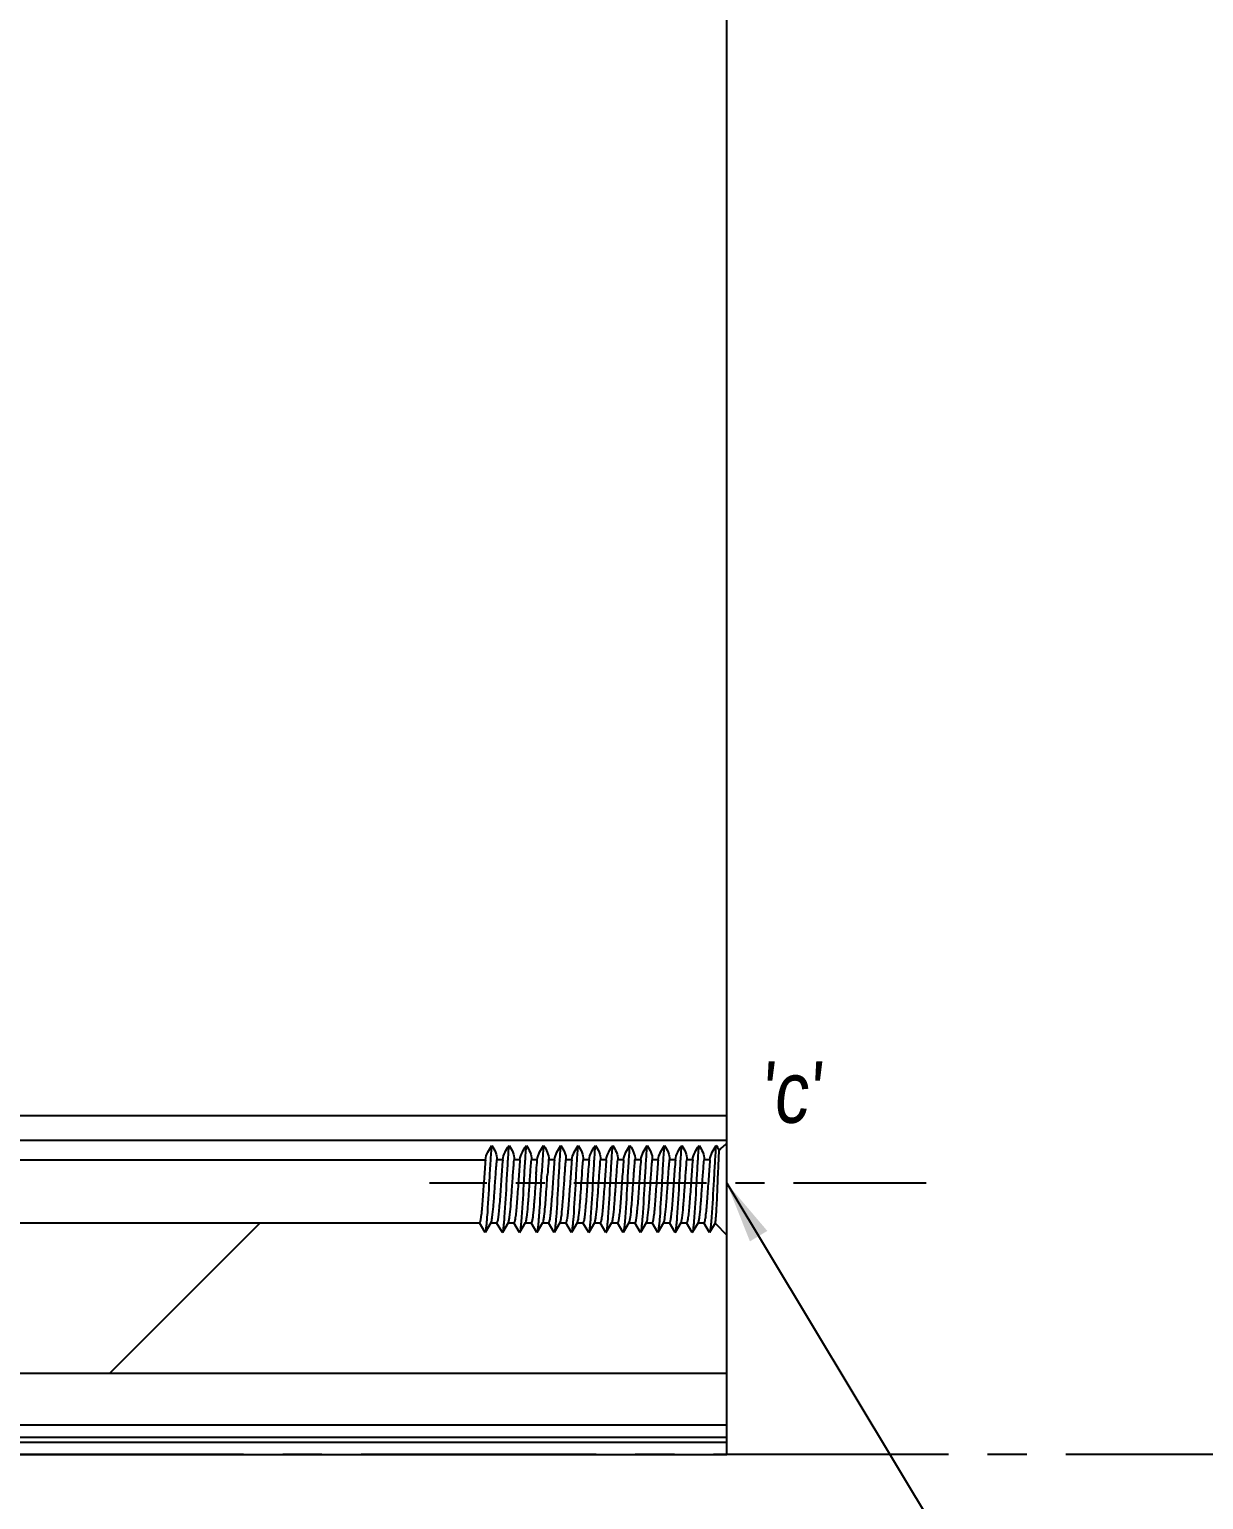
# Model space of a CAD drawing. Extents: x -425 to 6552, y -3049 to 3105.
# Drawn here: x 6.5 to 54.1, y -2967.3 to -2907.7 of the extents above; entities that cross this region are included whole.
import ezdxf
from ezdxf.enums import TextEntityAlignment as Align

# ---------------------------------------------------------------- set-up
doc = ezdxf.new("R2010")
doc.units = 0
doc.linetypes.add('CENTER', pattern=[17.8, 10.75, -2.35, 2.35, -2.35])
doc.linetypes.add('CENTER2', pattern=[28.575, 19.05, -3.175, 3.175, -3.175])
doc.layers.get('0').update_dxf_attribs({"linetype": 'CONTINUOUS'})
for name, color, linetype in [('3', 112, 'CENTER'), ('CV', 6, 'CONTINUOUS'), ('DIM', 1, 'CONTINUOUS')]:
    doc.layers.add(name, color=color, linetype=linetype)
doc.styles.add('OMI-1', font='arial.ttf', dxfattribs={"oblique": 1})
doc.dimstyles.new('1', dxfattribs={"dimtxt": 4, "dimasz": 2.5, "dimexe": 0.8, "dimexo": 0.3, "dimgap": 0.5, "dimtad": 1, "dimtoh": 1, "dimdec": 1, "dimzin": 0, "dimtxsty": 'OMI-1', "dimcen": 0, "dimclrd": 256, "dimclre": 256, "dimclrt": 256, "dimazin": 3, "dimtfac": 0.8, "dimtdec": 1, "dimtix": 1, "dimtmove": 0, "dimatfit": 3, "dimtolj": 1, "dimtzin": 0})

msp = doc.modelspace()

# ---------------------------------------------------------------- hatches: boundary and pattern name
at = {"linetype": 'CONTINUOUS'}
h = msp.add_hatch(dxfattribs=at)
h.set_pattern_fill('ANSI31', color=2, scale=0.4, style=0, pattern_type=2)
h.set_pattern_definition([(45, (-194.883, -2977.63), (-13.5115, 13.5115), [])])
edge = h.paths.add_edge_path()
edge.add_line((-185.238, -2960.372), (-185.238, -2957.056))
edge.add_line((-185.238, -2957.057), (-147.587, -2957.057))
edge.add_line((-147.587, -2957.056), (-147.587, -2956.598))
edge.add_line((-147.587, -2952.62), (-147.587, -2956.598))
edge.add_line((-147.587, -2952.62), (-147.587, -2952.162))
edge.add_line((-147.587, -2952.162), (-185.238, -2952.162))
edge.add_line((-185.238, -2952.162), (-185.238, -2948.756))
edge.add_line((-185.238, -2948.757), (-147.587, -2948.757))
edge.add_line((-147.587, -2948.756), (-147.587, -2948.298))
edge.add_line((-147.587, -2944.32), (-147.587, -2948.298))
edge.add_line((-147.587, -2944.32), (-147.587, -2943.862))
edge.add_line((-147.587, -2943.862), (-185.238, -2943.862))
edge.add_line((-185.238, -2943.862), (-185.238, -2940.456))
edge.add_line((-185.238, -2940.457), (-147.587, -2940.457))
edge.add_line((-147.587, -2940.456), (-147.587, -2939.998))
edge.add_line((-147.587, -2936.02), (-147.587, -2939.998))
edge.add_line((-147.587, -2936.02), (-147.587, -2935.562))
edge.add_line((-147.587, -2935.562), (-185.238, -2935.562))
edge.add_line((-185.238, -2935.562), (-185.238, -2932.156))
edge.add_line((-185.238, -2932.157), (-147.587, -2932.157))
edge.add_line((-147.587, -2932.156), (-147.587, -2931.698))
edge.add_line((-147.587, -2927.72), (-147.587, -2931.698))
edge.add_line((-147.587, -2927.72), (-147.587, -2927.262))
edge.add_line((-147.587, -2927.262), (-185.238, -2927.262))
edge.add_line((-185.238, -2927.262), (-185.238, -2923.856))
edge.add_line((-185.238, -2923.857), (-147.587, -2923.857))
edge.add_line((-147.587, -2923.856), (-147.587, -2923.398))
edge.add_line((-147.587, -2919.42), (-147.587, -2923.398))
edge.add_line((-147.587, -2919.42), (-147.587, -2918.962))
edge.add_line((-147.587, -2918.962), (-185.238, -2918.962))
edge.add_line((-185.238, -2918.962), (-185.238, -2915.556))
edge.add_line((-185.238, -2915.557), (-147.587, -2915.557))
edge.add_line((-147.587, -2915.556), (-147.587, -2915.098))
edge.add_line((-147.587, -2911.12), (-147.587, -2915.098))
edge.add_line((-147.587, -2911.12), (-147.587, -2910.662))
edge.add_line((-147.587, -2910.662), (-185.238, -2910.662))
edge.add_line((-185.238, -2910.662), (-185.238, -2907.256))
edge.add_line((-185.238, -2907.257), (-147.587, -2907.257))
edge.add_line((-147.587, -2907.256), (-147.587, -2906.798))
edge.add_line((-147.587, -2902.82), (-147.587, -2906.798))
edge.add_line((-147.587, -2902.82), (-147.587, -2902.362))
edge.add_line((-147.587, -2902.362), (-185.238, -2902.362))
edge.add_line((-185.238, -2902.362), (-185.238, -2898.956))
edge.add_line((-185.238, -2898.957), (-147.587, -2898.957))
edge.add_line((-147.587, -2898.956), (-147.587, -2898.498))
edge.add_line((-147.587, -2894.52), (-147.587, -2898.498))
edge.add_line((-147.587, -2894.52), (-147.587, -2894.062))
edge.add_line((-147.587, -2894.062), (-185.238, -2894.062))
edge.add_line((-185.238, -2894.062), (-185.238, -2890.656))
edge.add_line((-185.238, -2890.657), (-147.587, -2890.657))
edge.add_line((-147.587, -2890.656), (-147.587, -2890.198))
edge.add_line((-147.587, -2886.22), (-147.587, -2890.198))
edge.add_line((-147.587, -2886.22), (-147.587, -2885.762))
edge.add_line((-147.587, -2885.762), (-185.238, -2885.762))
edge.add_line((-185.238, -2885.762), (-185.238, -2882.356))
edge.add_line((-185.238, -2882.357), (-147.587, -2882.357))
edge.add_line((-147.587, -2882.356), (-147.587, -2881.898))
edge.add_line((-147.587, -2877.92), (-147.587, -2881.898))
edge.add_line((-147.587, -2877.92), (-147.587, -2877.462))
edge.add_line((-147.587, -2877.462), (-185.238, -2877.462))
edge.add_line((-185.238, -2877.462), (-185.238, -2874.056))
edge.add_line((-185.238, -2874.057), (-147.587, -2874.057))
edge.add_line((-147.587, -2874.056), (-147.587, -2873.598))
edge.add_line((-147.587, -2869.62), (-147.587, -2873.598))
edge.add_line((-147.587, -2869.62), (-147.587, -2869.162))
edge.add_line((-147.587, -2869.162), (-185.238, -2869.162))
edge.add_line((-185.238, -2869.162), (-185.238, -2865.756))
edge.add_line((-185.238, -2865.757), (-172.378, -2865.757))
edge.add_spline(control_points=[(-171.888, -2866.292), (-171.94, -2866.235), (-172.046, -2866.118), (-172.21, -2865.94), (-172.322, -2865.819), (-172.38, -2865.758)], knot_values=[0, 0, 0, 0, 0.333333, 0.666667, 1, 1, 1, 1], degree=3, periodic=0)
edge.add_line((-171.888, -2866.959), (-171.888, -2866.292))
edge.add_line((-171.888, -2866.959), (-168.588, -2866.959))
edge.add_line((-168.588, -2866.959), (-168.588, -2866.293))
edge.add_spline(control_points=[(-168.096, -2865.758), (-168.153, -2865.819), (-168.266, -2865.94), (-168.43, -2866.118), (-168.536, -2866.235), (-168.588, -2866.293)], knot_values=[0, 0, 0, 0, 0.333333, 0.666667, 1, 1, 1, 1], degree=3, periodic=0)
edge.add_line((-168.097, -2865.757), (-147.587, -2865.757))
edge.add_line((-147.587, -2865.756), (-147.587, -2865.298))
edge.add_line((-147.587, -2861.959), (-147.587, -2865.298))
edge.add_line((-147.587, -2861.959), (-147.587, -2861.501))
edge.add_line((-147.587, -2861.501), (-168.097, -2861.501))
edge.add_spline(control_points=[(-168.506, -2861.064), (-168.46, -2861.111), (-168.369, -2861.207), (-168.232, -2861.352), (-168.142, -2861.451), (-168.097, -2861.501)], knot_values=[0, 0, 0, 0, 0.333333, 0.666667, 1, 1, 1, 1], degree=3, periodic=0)
edge.add_line((-168.238, -2860.909), (-168.506, -2861.064))
edge.add_line((-168.588, -2860.707), (-168.238, -2860.909))
edge.add_line((-168.588, -2860.707), (-168.588, -2860.411))
edge.add_line((-168.238, -2860.209), (-168.588, -2860.411))
edge.add_line((-168.588, -2860.007), (-168.238, -2860.209))
edge.add_line((-168.588, -2860.007), (-168.588, -2859.711))
edge.add_line((-168.238, -2859.509), (-168.588, -2859.711))
edge.add_line((-168.588, -2859.307), (-168.238, -2859.509))
edge.add_line((-168.588, -2859.307), (-168.588, -2859.011))
edge.add_line((-168.238, -2858.809), (-168.588, -2859.011))
edge.add_line((-168.588, -2858.607), (-168.238, -2858.809))
edge.add_line((-168.588, -2858.607), (-168.588, -2858.311))
edge.add_line((-168.238, -2858.109), (-168.588, -2858.311))
edge.add_line((-168.588, -2857.907), (-168.238, -2858.109))
edge.add_line((-168.588, -2857.907), (-168.588, -2857.611))
edge.add_line((-168.238, -2857.409), (-168.588, -2857.611))
edge.add_line((-168.588, -2857.207), (-168.238, -2857.409))
edge.add_line((-168.588, -2857.207), (-168.588, -2856.911))
edge.add_line((-168.238, -2856.709), (-168.588, -2856.911))
edge.add_line((-168.588, -2856.507), (-168.238, -2856.709))
edge.add_line((-168.588, -2856.507), (-168.588, -2856.211))
edge.add_line((-168.238, -2856.009), (-168.588, -2856.211))
edge.add_line((-168.588, -2855.807), (-168.238, -2856.009))
edge.add_line((-168.588, -2855.807), (-168.588, -2855.511))
edge.add_line((-168.238, -2855.309), (-168.588, -2855.511))
edge.add_line((-168.364, -2855.236), (-168.238, -2855.309))
edge.add_line((-168.364, -2855.236), (-168.088, -2854.959))
edge.add_line((-168.088, -2854.959), (-147.587, -2854.959))
edge.add_line((-147.587, -2854.959), (-128.838, -2854.959))
edge.add_line((-128.338, -2855.459), (-128.838, -2854.959))
edge.add_line((-128.338, -2855.528), (-128.338, -2855.459))
edge.add_line((-128.738, -2855.759), (-128.338, -2855.528))
edge.add_line((-128.338, -2855.99), (-128.738, -2855.759))
edge.add_line((-128.338, -2856.328), (-128.338, -2855.99))
edge.add_line((-128.738, -2856.559), (-128.338, -2856.328))
edge.add_line((-128.338, -2856.79), (-128.738, -2856.559))
edge.add_line((-128.338, -2857.128), (-128.338, -2856.79))
edge.add_line((-128.738, -2857.359), (-128.338, -2857.128))
edge.add_line((-128.338, -2857.59), (-128.738, -2857.359))
edge.add_line((-128.338, -2857.928), (-128.338, -2857.59))
edge.add_line((-128.738, -2858.159), (-128.338, -2857.928))
edge.add_line((-128.338, -2858.39), (-128.738, -2858.159))
edge.add_line((-128.338, -2858.728), (-128.338, -2858.39))
edge.add_line((-128.738, -2858.959), (-128.338, -2858.728))
edge.add_line((-128.338, -2859.19), (-128.738, -2858.959))
edge.add_line((-128.338, -2859.528), (-128.338, -2859.19))
edge.add_line((-128.738, -2859.759), (-128.338, -2859.528))
edge.add_line((-128.338, -2859.99), (-128.738, -2859.759))
edge.add_line((-128.338, -2860.328), (-128.338, -2859.99))
edge.add_line((-128.738, -2860.559), (-128.338, -2860.328))
edge.add_line((-128.338, -2860.79), (-128.738, -2860.559))
edge.add_line((-128.338, -2861.128), (-128.338, -2860.79))
edge.add_line((-128.738, -2861.359), (-128.338, -2861.128))
edge.add_line((-128.338, -2861.59), (-128.738, -2861.359))
edge.add_line((-128.338, -2861.928), (-128.338, -2861.59))
edge.add_line((-128.738, -2862.159), (-128.338, -2861.928))
edge.add_line((-128.511, -2862.289), (-128.738, -2862.159))
edge.add_line((-128.832, -2862.63), (-128.511, -2862.289))
edge.add_line((-128.832, -2862.63), (-147.587, -2862.63))
edge.add_line((-147.587, -2862.63), (-147.587, -2865.459))
edge.add_line((-147.587, -2952.959), (-147.587, -2865.459))
edge.add_line((-147.587, -2952.959), (-147.587, -2955.787))
edge.add_line((-105.746, -2955.787), (-147.587, -2955.787))
edge.add_line((-105.746, -2955.787), (-105.746, -2955.959))
edge.add_line((-105.746, -2955.959), (-105.746, -2952.959))
edge.add_line((-105.746, -2865.459), (-105.746, -2952.959))
edge.add_line((-105.746, -2865.459), (-105.746, -2862.459))
edge.add_line((-105.746, -2862.459), (-105.746, -2862.63))
edge.add_line((-105.746, -2862.63), (-123.642, -2862.63))
edge.add_spline(control_points=[(-124.138, -2862.104), (-124.056, -2862.191), (-123.892, -2862.365), (-123.726, -2862.542), (-123.642, -2862.63)], knot_values=[0, 0, 0, 0, 0.5, 1, 1, 1, 1], degree=3, periodic=0)
edge.add_line((-124.138, -2862.104), (-124.138, -2861.99))
edge.add_line((-123.738, -2861.759), (-124.138, -2861.99))
edge.add_line((-124.138, -2861.528), (-123.738, -2861.759))
edge.add_line((-124.138, -2861.528), (-124.138, -2861.19))
edge.add_line((-123.738, -2860.959), (-124.138, -2861.19))
edge.add_line((-124.138, -2860.728), (-123.738, -2860.959))
edge.add_line((-124.138, -2860.728), (-124.138, -2860.39))
edge.add_line((-123.738, -2860.159), (-124.138, -2860.39))
edge.add_line((-124.138, -2859.928), (-123.738, -2860.159))
edge.add_line((-124.138, -2859.928), (-124.138, -2859.59))
edge.add_line((-123.738, -2859.359), (-124.138, -2859.59))
edge.add_line((-124.138, -2859.128), (-123.738, -2859.359))
edge.add_line((-124.138, -2859.128), (-124.138, -2858.79))
edge.add_line((-123.738, -2858.559), (-124.138, -2858.79))
edge.add_line((-124.138, -2858.328), (-123.738, -2858.559))
edge.add_line((-124.138, -2858.328), (-124.138, -2857.99))
edge.add_line((-123.738, -2857.759), (-124.138, -2857.99))
edge.add_line((-124.138, -2857.528), (-123.738, -2857.759))
edge.add_line((-124.138, -2857.528), (-124.138, -2857.19))
edge.add_line((-123.738, -2856.959), (-124.138, -2857.19))
edge.add_line((-124.138, -2856.728), (-123.738, -2856.959))
edge.add_line((-124.138, -2856.728), (-124.138, -2856.39))
edge.add_line((-123.738, -2856.159), (-124.138, -2856.39))
edge.add_line((-124.138, -2855.928), (-123.738, -2856.159))
edge.add_line((-124.138, -2855.928), (-124.138, -2855.59))
edge.add_line((-123.738, -2855.359), (-124.138, -2855.59))
edge.add_line((-123.928, -2855.249), (-123.738, -2855.359))
edge.add_line((-123.928, -2855.249), (-123.638, -2854.959))
edge.add_line((-123.638, -2854.959), (-105.746, -2854.959))
edge.add_line((-105.746, -2854.959), (-65.838, -2854.959))
edge.add_line((-65.338, -2855.459), (-65.838, -2854.959))
edge.add_line((-65.338, -2855.528), (-65.338, -2855.459))
edge.add_line((-65.738, -2855.759), (-65.338, -2855.528))
edge.add_line((-65.338, -2855.99), (-65.738, -2855.759))
edge.add_line((-65.338, -2856.328), (-65.338, -2855.99))
edge.add_line((-65.738, -2856.559), (-65.338, -2856.328))
edge.add_line((-65.338, -2856.79), (-65.738, -2856.559))
edge.add_line((-65.338, -2857.128), (-65.338, -2856.79))
edge.add_line((-65.738, -2857.359), (-65.338, -2857.128))
edge.add_line((-65.338, -2857.59), (-65.738, -2857.359))
edge.add_line((-65.338, -2857.928), (-65.338, -2857.59))
edge.add_line((-65.738, -2858.159), (-65.338, -2857.928))
edge.add_line((-65.338, -2858.39), (-65.738, -2858.159))
edge.add_line((-65.338, -2858.728), (-65.338, -2858.39))
edge.add_line((-65.738, -2858.959), (-65.338, -2858.728))
edge.add_line((-65.338, -2859.19), (-65.738, -2858.959))
edge.add_line((-65.338, -2859.528), (-65.338, -2859.19))
edge.add_line((-65.738, -2859.759), (-65.338, -2859.528))
edge.add_line((-65.338, -2859.99), (-65.738, -2859.759))
edge.add_line((-65.338, -2860.328), (-65.338, -2859.99))
edge.add_line((-65.738, -2860.559), (-65.338, -2860.328))
edge.add_line((-65.338, -2860.79), (-65.738, -2860.559))
edge.add_line((-65.338, -2861.128), (-65.338, -2860.79))
edge.add_line((-65.738, -2861.359), (-65.338, -2861.128))
edge.add_line((-65.338, -2861.59), (-65.738, -2861.359))
edge.add_line((-65.338, -2861.928), (-65.338, -2861.59))
edge.add_line((-65.738, -2862.159), (-65.338, -2861.928))
edge.add_line((-65.338, -2862.39), (-65.738, -2862.159))
edge.add_line((-65.338, -2862.459), (-65.338, -2862.39))
edge.add_line((-105.746, -2862.459), (-65.338, -2862.459))
edge.add_line((-105.746, -2865.459), (-105.746, -2862.459))
edge.add_line((-105.746, -2865.459), (-105.746, -2952.959))
edge.add_line((-105.746, -2955.959), (-105.746, -2952.959))
edge.add_line((-105.746, -2955.959), (-21.325, -2955.959))
edge.add_line((-21.325, -2952.959), (-21.325, -2955.959))
edge.add_line((-21.325, -2952.959), (-21.325, -2865.459))
edge.add_line((-21.325, -2862.459), (-21.325, -2865.459))
edge.add_line((-60.911, -2862.459), (-21.325, -2862.459))
edge.add_line((-61.138, -2862.328), (-60.911, -2862.459))
edge.add_line((-61.138, -2862.328), (-61.138, -2861.99))
edge.add_line((-60.738, -2861.759), (-61.138, -2861.99))
edge.add_line((-61.138, -2861.528), (-60.738, -2861.759))
edge.add_line((-61.138, -2861.528), (-61.138, -2861.19))
edge.add_line((-60.738, -2860.959), (-61.138, -2861.19))
edge.add_line((-61.138, -2860.728), (-60.738, -2860.959))
edge.add_line((-61.138, -2860.728), (-61.138, -2860.39))
edge.add_line((-60.738, -2860.159), (-61.138, -2860.39))
edge.add_line((-61.138, -2859.928), (-60.738, -2860.159))
edge.add_line((-61.138, -2859.928), (-61.138, -2859.59))
edge.add_line((-60.738, -2859.359), (-61.138, -2859.59))
edge.add_line((-61.138, -2859.128), (-60.738, -2859.359))
edge.add_line((-61.138, -2859.128), (-61.138, -2858.79))
edge.add_line((-60.738, -2858.559), (-61.138, -2858.79))
edge.add_line((-61.138, -2858.328), (-60.738, -2858.559))
edge.add_line((-61.138, -2858.328), (-61.138, -2857.99))
edge.add_line((-60.738, -2857.759), (-61.138, -2857.99))
edge.add_line((-61.138, -2857.528), (-60.738, -2857.759))
edge.add_line((-61.138, -2857.528), (-61.138, -2857.19))
edge.add_line((-60.738, -2856.959), (-61.138, -2857.19))
edge.add_line((-61.138, -2856.728), (-60.738, -2856.959))
edge.add_line((-61.138, -2856.728), (-61.138, -2856.39))
edge.add_line((-60.738, -2856.159), (-61.138, -2856.39))
edge.add_line((-61.138, -2855.928), (-60.738, -2856.159))
edge.add_line((-61.138, -2855.928), (-61.138, -2855.59))
edge.add_line((-60.738, -2855.359), (-61.138, -2855.59))
edge.add_line((-60.928, -2855.249), (-60.738, -2855.359))
edge.add_line((-60.928, -2855.249), (-60.638, -2854.959))
edge.add_line((-60.638, -2854.959), (-21.325, -2854.959))
edge.add_line((34.762, -2854.959), (-21.325, -2854.959))
edge.add_line((34.762, -2862.859), (34.762, -2854.959))
edge.add_line((-21.325, -2862.859), (34.762, -2862.859))
edge.add_line((-21.325, -2865.411), (-21.325, -2862.859))
edge.add_line((-21.325, -2865.411), (-21.325, -2866.209))
edge.add_line((-21.325, -2867.209), (-21.325, -2866.209))
edge.add_line((-21.325, -2867.209), (-21.325, -2951.709))
edge.add_line((-21.325, -2952.709), (-21.325, -2951.709))
edge.add_line((-21.325, -2952.709), (-21.325, -2953.507))
edge.add_line((-21.325, -2956.059), (-21.325, -2953.507))
edge.add_line((-21.325, -2956.059), (24.731, -2956.059))
edge.add_line((24.962, -2956.459), (24.731, -2956.059))
edge.add_line((25.193, -2956.059), (24.962, -2956.459))
edge.add_line((25.193, -2956.059), (25.431, -2956.059))
edge.add_line((25.662, -2956.459), (25.431, -2956.059))
edge.add_line((25.893, -2956.059), (25.662, -2956.459))
edge.add_line((25.893, -2956.059), (26.131, -2956.059))
edge.add_line((26.362, -2956.459), (26.131, -2956.059))
edge.add_line((26.593, -2956.059), (26.362, -2956.459))
edge.add_line((26.593, -2956.059), (26.831, -2956.059))
edge.add_line((27.062, -2956.459), (26.831, -2956.059))
edge.add_line((27.293, -2956.059), (27.062, -2956.459))
edge.add_line((27.293, -2956.059), (27.531, -2956.059))
edge.add_line((27.762, -2956.459), (27.531, -2956.059))
edge.add_line((27.993, -2956.059), (27.762, -2956.459))
edge.add_line((27.993, -2956.059), (28.231, -2956.059))
edge.add_line((28.462, -2956.459), (28.231, -2956.059))
edge.add_line((28.693, -2956.059), (28.462, -2956.459))
edge.add_line((28.693, -2956.059), (28.931, -2956.059))
edge.add_line((29.162, -2956.459), (28.931, -2956.059))
edge.add_line((29.393, -2956.059), (29.162, -2956.459))
edge.add_line((29.393, -2956.059), (29.631, -2956.059))
edge.add_line((29.862, -2956.459), (29.631, -2956.059))
edge.add_line((30.093, -2956.059), (29.862, -2956.459))
edge.add_line((30.093, -2956.059), (30.331, -2956.059))
edge.add_line((30.562, -2956.459), (30.331, -2956.059))
edge.add_line((30.793, -2956.059), (30.562, -2956.459))
edge.add_line((30.793, -2956.059), (31.031, -2956.059))
edge.add_line((31.262, -2956.459), (31.031, -2956.059))
edge.add_line((31.493, -2956.059), (31.262, -2956.459))
edge.add_line((31.493, -2956.059), (31.731, -2956.059))
edge.add_line((31.962, -2956.459), (31.731, -2956.059))
edge.add_line((32.193, -2956.059), (31.962, -2956.459))
edge.add_line((32.193, -2956.059), (32.431, -2956.059))
edge.add_line((32.662, -2956.459), (32.431, -2956.059))
edge.add_line((32.893, -2956.059), (32.662, -2956.459))
edge.add_line((32.893, -2956.059), (33.131, -2956.059))
edge.add_line((33.362, -2956.459), (33.131, -2956.059))
edge.add_line((33.593, -2956.059), (33.362, -2956.459))
edge.add_line((33.593, -2956.059), (33.831, -2956.059))
edge.add_line((34.062, -2956.459), (33.831, -2956.059))
edge.add_line((34.282, -2956.079), (34.062, -2956.459))
edge.add_line((34.282, -2956.079), (34.762, -2956.559))
edge.add_line((34.762, -2962.159), (34.762, -2956.559))
edge.add_line((34.762, -2962.159), (-21.325, -2962.159))
edge.add_line((-21.325, -2962.159), (-21.325, -2961.659))
edge.add_line((-21.325, -2961.659), (-21.325, -2959.959))
edge.add_line((-21.325, -2959.459), (-21.325, -2959.959))
edge.add_line((-105.746, -2959.459), (-21.325, -2959.459))
edge.add_line((-147.587, -2959.459), (-105.746, -2959.459))
edge.add_line((-147.587, -2959.459), (-147.587, -2959.959))
edge.add_line((-147.587, -2961.659), (-147.587, -2959.959))
edge.add_line((-147.587, -2962.159), (-147.587, -2961.659))
edge.add_line((-147.587, -2964.259), (-147.587, -2962.159))
edge.add_line((-147.587, -2964.759), (-147.587, -2964.259))
edge.add_line((-147.587, -2964.959), (-147.587, -2964.759))
edge.add_line((-147.587, -2965.459), (-147.587, -2964.959))
edge.add_line((-147.587, -2964.959), (-147.587, -2965.459))
edge.add_line((-147.587, -2960.532), (-147.587, -2964.959))
edge.add_line((-147.587, -2960.532), (-147.587, -2960.032))
edge.add_line((-147.587, -2960.041), (-147.587, -2960.372))
edge.add_line((-185.238, -2960.372), (-147.587, -2960.372))

# ---------------------------------------------------------------- linework, layer by layer
at = {"color": 7, "linetype": 'CONTINUOUS'}
for p, q in [((34.762, -2965.459), (34.762, -2854.959)), ((-21.325, -2951.709), (34.762, -2951.709)), ((-21.325, -2952.709), (34.762, -2952.709)), ((-21.325, -2953.507), (24.977, -2953.507)), ((25.677, -2953.507), (25.439, -2953.507)), ((26.377, -2953.507), (26.139, -2953.507)), ((27.077, -2953.507), (26.839, -2953.507)), ((27.777, -2953.507), (27.539, -2953.507)), ((28.477, -2953.507), (28.239, -2953.507)), ((29.177, -2953.507), (28.939, -2953.507)), ((29.877, -2953.507), (29.639, -2953.507)), ((30.577, -2953.507), (30.339, -2953.507)), ((31.277, -2953.507), (31.039, -2953.507)), ((31.977, -2953.507), (31.739, -2953.507)), ((32.677, -2953.507), (32.439, -2953.507)), ((33.377, -2953.507), (33.139, -2953.507)), ((34.077, -2953.507), (33.839, -2953.507)), ((-21.325, -2956.059), (24.731, -2956.059)), ((24.962, -2956.459), (24.731, -2956.059)), ((25.193, -2956.059), (24.962, -2956.459)), ((25.193, -2956.059), (25.431, -2956.059)), ((25.662, -2956.459), (25.431, -2956.059)), ((25.893, -2956.059), (25.662, -2956.459)), ((25.893, -2956.059), (26.131, -2956.059)), ((26.362, -2956.459), (26.131, -2956.059)), ((26.593, -2956.059), (26.362, -2956.459)), ((26.593, -2956.059), (26.831, -2956.059)), ((27.062, -2956.459), (26.831, -2956.059)), ((27.293, -2956.059), (27.062, -2956.459)), ((27.293, -2956.059), (27.307, -2956.047)), ((27.293, -2956.059), (27.531, -2956.059)), ((27.762, -2956.459), (27.531, -2956.059)), ((27.993, -2956.059), (27.762, -2956.459)), ((27.993, -2956.059), (28.231, -2956.059)), ((28.462, -2956.459), (28.231, -2956.059)), ((28.693, -2956.059), (28.462, -2956.459)), ((28.693, -2956.059), (28.707, -2956.047)), ((28.693, -2956.059), (28.931, -2956.059)), ((29.162, -2956.459), (28.931, -2956.059)), ((29.393, -2956.059), (29.162, -2956.459)), ((29.393, -2956.059), (29.631, -2956.059)), ((29.862, -2956.459), (29.631, -2956.059)), ((30.093, -2956.059), (29.862, -2956.459)), ((30.093, -2956.059), (30.331, -2956.059)), ((30.562, -2956.459), (30.331, -2956.059)), ((30.793, -2956.059), (30.562, -2956.459)), ((30.793, -2956.059), (31.031, -2956.059)), ((31.262, -2956.459), (31.031, -2956.059)), ((31.493, -2956.059), (31.262, -2956.459)), ((31.493, -2956.059), (31.507, -2956.047)), ((31.493, -2956.059), (31.731, -2956.059)), ((31.962, -2956.459), (31.731, -2956.059)), ((32.193, -2956.059), (31.962, -2956.459)), ((32.193, -2956.059), (32.431, -2956.059)), ((32.662, -2956.459), (32.431, -2956.059)), ((32.893, -2956.059), (32.662, -2956.459)), ((32.893, -2956.059), (32.907, -2956.047)), ((32.893, -2956.059), (33.131, -2956.059)), ((33.362, -2956.459), (33.131, -2956.059)), ((33.593, -2956.059), (33.362, -2956.459)), ((33.593, -2956.059), (33.831, -2956.059)), ((34.062, -2956.459), (33.831, -2956.059)), ((34.282, -2956.079), (34.062, -2956.459)), ((34.282, -2956.079), (34.762, -2956.559)), ((-167.328, -2962.159), (34.762, -2962.159)), ((-167.328, -2964.259), (34.762, -2964.259)), ((-167.328, -2964.759), (34.762, -2964.759)), ((-147.587, -2964.959), (34.762, -2964.959)), ((-147.587, -2965.459), (34.762, -2965.459))]:
    msp.add_line(p, q, dxfattribs=at)
for points, knots in [([(24.977, -2953.507), (24.987, -2953.4), (25.066, -2953.195), (25.173, -2953.009), (25.235, -2952.921)], [0, 0, 0, 0, 0.495909, 1, 1, 1, 1]), ([(25.053, -2955.829), (25.091, -2955.332), (25.13, -2954.573), (25.186, -2953.604), (25.217, -2953.132), (25.235, -2952.921)], [0, 0, 0, 0, 0.513189, 0.781984, 1, 1, 1, 1]), ([(25.235, -2952.921), (25.296, -2953.008), (25.395, -2953.192), (25.448, -2953.403), (25.439, -2953.507)], [0, 0, 0, 0, 0.504799, 1, 1, 1, 1]), ([(25.677, -2953.507), (25.687, -2953.4), (25.766, -2953.195), (25.873, -2953.009), (25.935, -2952.921)], [0, 0, 0, 0, 0.495909, 1, 1, 1, 1]), ([(25.753, -2955.829), (25.791, -2955.332), (25.83, -2954.573), (25.886, -2953.604), (25.917, -2953.132), (25.935, -2952.921)], [0, 0, 0, 0, 0.513189, 0.781984, 1, 1, 1, 1]), ([(25.935, -2952.921), (25.996, -2953.008), (26.095, -2953.192), (26.148, -2953.403), (26.139, -2953.507)], [0, 0, 0, 0, 0.504799, 1, 1, 1, 1]), ([(26.377, -2953.507), (26.387, -2953.4), (26.466, -2953.195), (26.573, -2953.009), (26.635, -2952.921)], [0, 0, 0, 0, 0.495909, 1, 1, 1, 1]), ([(26.453, -2955.829), (26.491, -2955.332), (26.53, -2954.573), (26.586, -2953.604), (26.617, -2953.132), (26.635, -2952.921)], [0, 0, 0, 0, 0.513189, 0.781984, 1, 1, 1, 1]), ([(26.635, -2952.921), (26.696, -2953.008), (26.795, -2953.192), (26.848, -2953.403), (26.839, -2953.507)], [0, 0, 0, 0, 0.504799, 1, 1, 1, 1]), ([(27.077, -2953.507), (27.087, -2953.4), (27.166, -2953.195), (27.273, -2953.009), (27.335, -2952.921)], [0, 0, 0, 0, 0.495909, 1, 1, 1, 1]), ([(27.335, -2952.921), (27.329, -2952.997), (27.3, -2953.361), (27.279, -2953.725), (27.262, -2954.014)], [0, 0, 0, 0, 0.208685, 1, 1, 1, 1]), ([(27.335, -2952.921), (27.396, -2953.008), (27.495, -2953.192), (27.548, -2953.403), (27.539, -2953.507)], [0, 0, 0, 0, 0.504799, 1, 1, 1, 1]), ([(27.777, -2953.507), (27.787, -2953.4), (27.866, -2953.195), (27.973, -2953.009), (28.035, -2952.921)], [0, 0, 0, 0, 0.495909, 1, 1, 1, 1]), ([(27.853, -2955.829), (27.891, -2955.332), (27.93, -2954.573), (27.986, -2953.604), (28.017, -2953.132), (28.035, -2952.921)], [0, 0, 0, 0, 0.513189, 0.781984, 1, 1, 1, 1]), ([(28.035, -2952.921), (28.096, -2953.008), (28.195, -2953.192), (28.248, -2953.403), (28.239, -2953.507)], [0, 0, 0, 0, 0.504799, 1, 1, 1, 1]), ([(28.477, -2953.507), (28.487, -2953.4), (28.566, -2953.195), (28.673, -2953.009), (28.735, -2952.921)], [0, 0, 0, 0, 0.495909, 1, 1, 1, 1]), ([(28.553, -2955.829), (28.591, -2955.332), (28.63, -2954.573), (28.686, -2953.604), (28.717, -2953.132), (28.735, -2952.921)], [0, 0, 0, 0, 0.513189, 0.781984, 1, 1, 1, 1]), ([(28.735, -2952.921), (28.796, -2953.008), (28.895, -2953.192), (28.948, -2953.403), (28.939, -2953.507)], [0, 0, 0, 0, 0.504799, 1, 1, 1, 1]), ([(29.177, -2953.507), (29.187, -2953.401), (29.266, -2953.195), (29.373, -2953.009), (29.435, -2952.921)], [0, 0, 0, 0, 0.495811, 1, 1, 1, 1]), ([(29.253, -2955.829), (29.291, -2955.332), (29.33, -2954.573), (29.386, -2953.604), (29.417, -2953.132), (29.435, -2952.921)], [0, 0, 0, 0, 0.513189, 0.781984, 1, 1, 1, 1]), ([(29.435, -2952.921), (29.496, -2953.008), (29.594, -2953.192), (29.648, -2953.403), (29.639, -2953.507)], [0, 0, 0, 0, 0.504802, 1, 1, 1, 1]), ([(29.877, -2953.507), (29.887, -2953.4), (29.966, -2953.195), (30.073, -2953.009), (30.135, -2952.921)], [0, 0, 0, 0, 0.495909, 1, 1, 1, 1]), ([(29.953, -2955.829), (29.991, -2955.332), (30.03, -2954.573), (30.086, -2953.604), (30.117, -2953.132), (30.135, -2952.921)], [0, 0, 0, 0, 0.513182, 0.781983, 1, 1, 1, 1]), ([(30.135, -2952.921), (30.196, -2953.008), (30.295, -2953.192), (30.348, -2953.403), (30.339, -2953.507)], [0, 0, 0, 0, 0.504799, 1, 1, 1, 1]), ([(30.577, -2953.507), (30.587, -2953.401), (30.666, -2953.195), (30.773, -2953.009), (30.835, -2952.921)], [0, 0, 0, 0, 0.495808, 1, 1, 1, 1]), ([(30.653, -2955.829), (30.691, -2955.332), (30.73, -2954.573), (30.786, -2953.604), (30.817, -2953.132), (30.835, -2952.921)], [0, 0, 0, 0, 0.513189, 0.781984, 1, 1, 1, 1]), ([(30.835, -2952.921), (30.896, -2953.008), (30.994, -2953.192), (31.048, -2953.403), (31.039, -2953.507)], [0, 0, 0, 0, 0.504804, 1, 1, 1, 1]), ([(31.277, -2953.507), (31.287, -2953.4), (31.366, -2953.195), (31.473, -2953.009), (31.535, -2952.921)], [0, 0, 0, 0, 0.495909, 1, 1, 1, 1]), ([(31.353, -2955.829), (31.391, -2955.332), (31.43, -2954.573), (31.486, -2953.604), (31.517, -2953.132), (31.535, -2952.921)], [0, 0, 0, 0, 0.513189, 0.781984, 1, 1, 1, 1]), ([(31.535, -2952.921), (31.596, -2953.008), (31.695, -2953.192), (31.748, -2953.403), (31.739, -2953.507)], [0, 0, 0, 0, 0.504799, 1, 1, 1, 1]), ([(31.977, -2953.507), (31.987, -2953.4), (32.066, -2953.195), (32.173, -2953.009), (32.235, -2952.921)], [0, 0, 0, 0, 0.495909, 1, 1, 1, 1]), ([(32.053, -2955.829), (32.091, -2955.332), (32.13, -2954.573), (32.186, -2953.604), (32.217, -2953.132), (32.235, -2952.921)], [0, 0, 0, 0, 0.513189, 0.781984, 1, 1, 1, 1]), ([(32.235, -2952.921), (32.296, -2953.008), (32.395, -2953.192), (32.448, -2953.403), (32.439, -2953.507)], [0, 0, 0, 0, 0.504799, 1, 1, 1, 1]), ([(32.677, -2953.507), (32.687, -2953.4), (32.766, -2953.195), (32.873, -2953.009), (32.935, -2952.921)], [0, 0, 0, 0, 0.495909, 1, 1, 1, 1]), ([(32.753, -2955.829), (32.791, -2955.332), (32.83, -2954.573), (32.886, -2953.604), (32.917, -2953.132), (32.935, -2952.921)], [0, 0, 0, 0, 0.513189, 0.781984, 1, 1, 1, 1]), ([(32.935, -2952.921), (32.996, -2953.008), (33.095, -2953.192), (33.148, -2953.403), (33.139, -2953.507)], [0, 0, 0, 0, 0.504799, 1, 1, 1, 1]), ([(33.377, -2953.507), (33.387, -2953.4), (33.466, -2953.195), (33.573, -2953.009), (33.635, -2952.921)], [0, 0, 0, 0, 0.495909, 1, 1, 1, 1]), ([(33.453, -2955.829), (33.491, -2955.332), (33.53, -2954.573), (33.586, -2953.604), (33.617, -2953.132), (33.635, -2952.921)], [0, 0, 0, 0, 0.513189, 0.781984, 1, 1, 1, 1]), ([(33.635, -2952.921), (33.696, -2953.008), (33.795, -2953.192), (33.848, -2953.403), (33.839, -2953.507)], [0, 0, 0, 0, 0.504799, 1, 1, 1, 1]), ([(34.077, -2953.507), (34.087, -2953.4), (34.166, -2953.195), (34.273, -2953.009), (34.335, -2952.921)], [0, 0, 0, 0, 0.495909, 1, 1, 1, 1]), ([(34.153, -2955.829), (34.191, -2955.332), (34.23, -2954.573), (34.286, -2953.604), (34.317, -2953.132), (34.335, -2952.921)], [0, 0, 0, 0, 0.513189, 0.781984, 1, 1, 1, 1]), ([(34.29, -2956.075), (34.297, -2956.064), (34.303, -2956.027), (34.314, -2955.956), (34.323, -2955.85), (34.338, -2955.65), (34.355, -2955.34), (34.374, -2954.916), (34.393, -2954.448), (34.418, -2953.846), (34.436, -2953.405), (34.452, -2953.126)], [0, 0, 0, 0, 0.01287, 0.037588, 0.073677, 0.120343, 0.240955, 0.3889, 0.551738, 0.716251, 1, 1, 1, 1]), ([(34.335, -2952.921), (34.346, -2952.936), (34.389, -2953.002), (34.427, -2953.071), (34.452, -2953.126)], [0, 0, 0, 0, 0.236689, 1, 1, 1, 1]), ([(34.762, -2952.845), (34.748, -2952.855), (34.691, -2952.897), (34.636, -2952.942), (34.596, -2952.978)], [0, 0, 0, 0, 0.240319, 1, 1, 1, 1]), ([(24.977, -2953.507), (24.955, -2953.764), (24.927, -2954.162), (24.89, -2954.694), (24.862, -2955.088), (24.834, -2955.438), (24.81, -2955.692), (24.789, -2955.855), (24.775, -2955.944), (24.761, -2956.006), (24.75, -2956.039), (24.743, -2956.05)], [0, 0, 0, 0, 0.303534, 0.467889, 0.625819, 0.766495, 0.880358, 0.924737, 0.959764, 0.984895, 1, 1, 1, 1]), ([(25.252, -2955.843), (25.273, -2955.694), (25.305, -2955.34), (25.348, -2954.764), (25.39, -2954.134), (25.422, -2953.709), (25.439, -2953.507)], [0, 0, 0, 0, 0.192424, 0.454133, 0.739807, 1, 1, 1, 1]), ([(25.677, -2953.507), (25.655, -2953.764), (25.627, -2954.162), (25.59, -2954.694), (25.562, -2955.088), (25.534, -2955.438), (25.51, -2955.692), (25.489, -2955.856), (25.475, -2955.944), (25.461, -2956.006), (25.45, -2956.039), (25.443, -2956.05)], [0, 0, 0, 0, 0.303531, 0.467883, 0.625815, 0.766499, 0.880367, 0.924745, 0.959771, 0.984899, 1, 1, 1, 1]), ([(25.952, -2955.842), (25.973, -2955.693), (26.005, -2955.339), (26.048, -2954.763), (26.091, -2954.134), (26.122, -2953.709), (26.139, -2953.507)], [0, 0, 0, 0, 0.192535, 0.454258, 0.739868, 1, 1, 1, 1]), ([(26.377, -2953.507), (26.355, -2953.764), (26.327, -2954.162), (26.29, -2954.694), (26.262, -2955.088), (26.234, -2955.439), (26.21, -2955.692), (26.189, -2955.856), (26.175, -2955.944), (26.161, -2956.006), (26.15, -2956.039), (26.143, -2956.05)], [0, 0, 0, 0, 0.30358, 0.467941, 0.625877, 0.766554, 0.880408, 0.924778, 0.959793, 0.984911, 1, 1, 1, 1]), ([(26.652, -2955.843), (26.673, -2955.694), (26.705, -2955.341), (26.748, -2954.764), (26.79, -2954.135), (26.822, -2953.709), (26.839, -2953.507)], [0, 0, 0, 0, 0.192298, 0.453995, 0.739718, 1, 1, 1, 1]), ([(27.031, -2954.103), (27.035, -2954.05), (27.05, -2953.851), (27.065, -2953.652), (27.077, -2953.507)], [0, 0, 0, 0, 0.266245, 1, 1, 1, 1]), ([(27.539, -2953.507), (27.535, -2953.552), (27.519, -2953.751), (27.504, -2953.95), (27.493, -2954.103)], [0, 0, 0, 0, 0.230775, 1, 1, 1, 1]), ([(27.777, -2953.507), (27.755, -2953.764), (27.727, -2954.162), (27.69, -2954.694), (27.662, -2955.088), (27.634, -2955.439), (27.61, -2955.692), (27.589, -2955.856), (27.575, -2955.944), (27.561, -2956.006), (27.55, -2956.039), (27.543, -2956.05)], [0, 0, 0, 0, 0.30358, 0.467941, 0.625875, 0.766552, 0.880407, 0.924777, 0.959793, 0.98491, 1, 1, 1, 1]), ([(28.052, -2955.843), (28.073, -2955.694), (28.105, -2955.341), (28.148, -2954.764), (28.19, -2954.135), (28.222, -2953.709), (28.239, -2953.507)], [0, 0, 0, 0, 0.1923, 0.453996, 0.739718, 1, 1, 1, 1]), ([(28.477, -2953.507), (28.455, -2953.762), (28.427, -2954.157), (28.391, -2954.686), (28.363, -2955.077), (28.335, -2955.427), (28.307, -2955.711), (28.284, -2955.899), (28.262, -2956.001), (28.252, -2956.035), (28.245, -2956.047)], [0, 0, 0, 0, 0.301557, 0.464934, 0.62223, 0.762794, 0.87721, 0.957886, 0.98389, 1, 1, 1, 1]), ([(28.761, -2955.772), (28.78, -2955.619), (28.811, -2955.267), (28.866, -2954.512), (28.904, -2953.91), (28.939, -2953.507)], [0, 0, 0, 0, 0.203283, 0.465618, 1, 1, 1, 1]), ([(29.177, -2953.507), (29.155, -2953.764), (29.127, -2954.162), (29.09, -2954.694), (29.062, -2955.087), (29.034, -2955.438), (29.01, -2955.692), (28.989, -2955.855), (28.975, -2955.943), (28.961, -2956.006), (28.95, -2956.039), (28.943, -2956.05)], [0, 0, 0, 0, 0.303423, 0.467727, 0.625626, 0.766298, 0.880193, 0.924601, 0.959667, 0.984844, 1, 1, 1, 1]), ([(29.452, -2955.84), (29.473, -2955.691), (29.505, -2955.338), (29.548, -2954.762), (29.591, -2954.133), (29.622, -2953.709), (29.639, -2953.507)], [0, 0, 0, 0, 0.192821, 0.454558, 0.740031, 1, 1, 1, 1]), ([(29.877, -2953.507), (29.855, -2953.765), (29.827, -2954.163), (29.79, -2954.695), (29.762, -2955.089), (29.734, -2955.44), (29.709, -2955.694), (29.689, -2955.857), (29.675, -2955.945), (29.661, -2956.007), (29.65, -2956.04), (29.643, -2956.05)], [0, 0, 0, 0, 0.303793, 0.468283, 0.626306, 0.767011, 0.880812, 0.925114, 0.960035, 0.985038, 1, 1, 1, 1]), ([(30.151, -2955.847), (30.172, -2955.698), (30.204, -2955.345), (30.247, -2954.768), (30.29, -2954.136), (30.322, -2953.71), (30.339, -2953.507)], [0, 0, 0, 0, 0.191674, 0.453345, 0.7394, 1, 1, 1, 1]), ([(30.577, -2953.507), (30.555, -2953.764), (30.527, -2954.162), (30.49, -2954.694), (30.462, -2955.087), (30.434, -2955.438), (30.41, -2955.692), (30.389, -2955.855), (30.375, -2955.943), (30.361, -2956.006), (30.35, -2956.039), (30.343, -2956.05)], [0, 0, 0, 0, 0.303428, 0.467735, 0.625635, 0.766308, 0.880201, 0.924608, 0.959672, 0.984847, 1, 1, 1, 1]), ([(30.852, -2955.84), (30.873, -2955.691), (30.905, -2955.338), (30.948, -2954.762), (30.991, -2954.133), (31.022, -2953.709), (31.039, -2953.507)], [0, 0, 0, 0, 0.192798, 0.454534, 0.740018, 1, 1, 1, 1]), ([(31.277, -2953.507), (31.255, -2953.762), (31.227, -2954.156), (31.191, -2954.683), (31.163, -2955.074), (31.135, -2955.424), (31.108, -2955.709), (31.084, -2955.897), (31.063, -2955.999), (31.052, -2956.034), (31.045, -2956.047)], [0, 0, 0, 0, 0.301066, 0.464191, 0.621312, 0.761832, 0.876383, 0.957411, 0.98364, 1, 1, 1, 1]), ([(31.549, -2955.864), (31.57, -2955.717), (31.603, -2955.363), (31.646, -2954.783), (31.69, -2954.145), (31.722, -2953.713), (31.739, -2953.507)], [0, 0, 0, 0, 0.18862, 0.450067, 0.737651, 1, 1, 1, 1]), ([(31.977, -2953.507), (31.955, -2953.764), (31.927, -2954.162), (31.89, -2954.694), (31.862, -2955.088), (31.834, -2955.438), (31.81, -2955.692), (31.789, -2955.856), (31.775, -2955.944), (31.761, -2956.006), (31.75, -2956.039), (31.743, -2956.05)], [0, 0, 0, 0, 0.303534, 0.467891, 0.625826, 0.766506, 0.88037, 0.924747, 0.959772, 0.9849, 1, 1, 1, 1]), ([(32.252, -2955.842), (32.273, -2955.693), (32.305, -2955.34), (32.348, -2954.764), (32.391, -2954.134), (32.422, -2953.709), (32.439, -2953.507)], [0, 0, 0, 0, 0.19246, 0.454176, 0.73983, 1, 1, 1, 1]), ([(32.677, -2953.507), (32.655, -2953.762), (32.627, -2954.156), (32.591, -2954.683), (32.563, -2955.074), (32.535, -2955.424), (32.508, -2955.709), (32.484, -2955.897), (32.463, -2955.999), (32.452, -2956.034), (32.445, -2956.047)], [0, 0, 0, 0, 0.301064, 0.464188, 0.621308, 0.761827, 0.876378, 0.957408, 0.983638, 1, 1, 1, 1]), ([(32.949, -2955.864), (32.97, -2955.717), (33.003, -2955.363), (33.046, -2954.784), (33.09, -2954.145), (33.122, -2953.713), (33.139, -2953.507)], [0, 0, 0, 0, 0.188606, 0.450053, 0.737644, 1, 1, 1, 1]), ([(33.377, -2953.507), (33.355, -2953.764), (33.327, -2954.162), (33.29, -2954.694), (33.262, -2955.088), (33.234, -2955.438), (33.21, -2955.692), (33.189, -2955.856), (33.175, -2955.944), (33.161, -2956.006), (33.15, -2956.039), (33.143, -2956.05)], [0, 0, 0, 0, 0.303535, 0.467892, 0.625827, 0.766507, 0.880371, 0.924747, 0.959772, 0.9849, 1, 1, 1, 1]), ([(33.652, -2955.842), (33.673, -2955.694), (33.705, -2955.34), (33.748, -2954.764), (33.791, -2954.134), (33.822, -2953.709), (33.839, -2953.507)], [0, 0, 0, 0, 0.192454, 0.454169, 0.739826, 1, 1, 1, 1]), ([(34.077, -2953.507), (34.055, -2953.762), (34.027, -2954.157), (33.991, -2954.685), (33.963, -2955.076), (33.935, -2955.426), (33.907, -2955.71), (33.884, -2955.898), (33.863, -2956), (33.852, -2956.035), (33.845, -2956.047)], [0, 0, 0, 0, 0.301412, 0.464656, 0.621851, 0.762373, 0.876829, 0.957655, 0.983767, 1, 1, 1, 1]), ([(27.031, -2954.103), (27.016, -2954.325), (26.993, -2954.654), (26.962, -2955.08), (26.94, -2955.368), (26.917, -2955.616), (26.896, -2955.815), (26.873, -2955.952), (26.858, -2956.026), (26.844, -2956.048)], [0, 0, 0, 0, 0.341414, 0.505412, 0.655283, 0.784667, 0.887806, 0.960471, 1, 1, 1, 1]), ([(27.151, -2955.855), (27.162, -2955.723), (27.203, -2955.11), (27.235, -2954.496), (27.262, -2954.014)], [0, 0, 0, 0, 0.215448, 1, 1, 1, 1]), ([(27.359, -2955.786), (27.39, -2955.541), (27.432, -2954.979), (27.471, -2954.418), (27.493, -2954.103)], [0, 0, 0, 0, 0.438964, 1, 1, 1, 1]), ([(24.982, -2956.428), (24.993, -2956.392), (25.009, -2956.292), (25.021, -2956.192), (25.027, -2956.129)], [0, 0, 0, 0, 0.374154, 1, 1, 1, 1]), ([(25.027, -2956.129), (25.03, -2956.106), (25.039, -2956.007), (25.047, -2955.907), (25.053, -2955.829)], [0, 0, 0, 0, 0.223675, 1, 1, 1, 1]), ([(25.193, -2956.059), (25.197, -2956.059), (25.203, -2956.054), (25.206, -2956.049), (25.207, -2956.047)], [0, 0, 0, 0, 0.663548, 1, 1, 1, 1]), ([(25.207, -2956.047), (25.219, -2956.026), (25.234, -2955.956), (25.246, -2955.887), (25.252, -2955.843)], [0, 0, 0, 0, 0.355534, 1, 1, 1, 1]), ([(25.682, -2956.428), (25.693, -2956.392), (25.709, -2956.292), (25.721, -2956.192), (25.727, -2956.129)], [0, 0, 0, 0, 0.374154, 1, 1, 1, 1]), ([(25.727, -2956.129), (25.73, -2956.106), (25.739, -2956.007), (25.747, -2955.907), (25.753, -2955.829)], [0, 0, 0, 0, 0.223675, 1, 1, 1, 1]), ([(25.893, -2956.059), (25.897, -2956.059), (25.903, -2956.054), (25.906, -2956.049), (25.907, -2956.047)], [0, 0, 0, 0, 0.663548, 1, 1, 1, 1]), ([(25.907, -2956.047), (25.919, -2956.026), (25.934, -2955.955), (25.946, -2955.887), (25.952, -2955.842)], [0, 0, 0, 0, 0.355429, 1, 1, 1, 1]), ([(26.382, -2956.428), (26.393, -2956.392), (26.409, -2956.292), (26.421, -2956.192), (26.427, -2956.129)], [0, 0, 0, 0, 0.374154, 1, 1, 1, 1]), ([(26.427, -2956.129), (26.43, -2956.106), (26.439, -2956.007), (26.447, -2955.907), (26.453, -2955.829)], [0, 0, 0, 0, 0.223675, 1, 1, 1, 1]), ([(26.593, -2956.059), (26.597, -2956.059), (26.603, -2956.054), (26.606, -2956.049), (26.607, -2956.047)], [0, 0, 0, 0, 0.663551, 1, 1, 1, 1]), ([(26.607, -2956.047), (26.619, -2956.026), (26.634, -2955.956), (26.646, -2955.888), (26.652, -2955.843)], [0, 0, 0, 0, 0.355659, 1, 1, 1, 1]), ([(26.844, -2956.048), (26.843, -2956.05), (26.84, -2956.054), (26.835, -2956.059), (26.831, -2956.059)], [0, 0, 0, 0, 0.334422, 1, 1, 1, 1]), ([(27.083, -2956.424), (27.095, -2956.385), (27.111, -2956.281), (27.123, -2956.176), (27.129, -2956.111)], [0, 0, 0, 0, 0.378751, 1, 1, 1, 1]), ([(27.129, -2956.111), (27.131, -2956.092), (27.139, -2956.007), (27.146, -2955.921), (27.151, -2955.855)], [0, 0, 0, 0, 0.22757, 1, 1, 1, 1]), ([(27.307, -2956.047), (27.322, -2956.021), (27.338, -2955.93), (27.352, -2955.844), (27.359, -2955.786)], [0, 0, 0, 0, 0.347352, 1, 1, 1, 1]), ([(27.782, -2956.428), (27.793, -2956.392), (27.809, -2956.292), (27.821, -2956.192), (27.827, -2956.129)], [0, 0, 0, 0, 0.374154, 1, 1, 1, 1]), ([(27.827, -2956.129), (27.83, -2956.106), (27.839, -2956.007), (27.847, -2955.907), (27.853, -2955.829)], [0, 0, 0, 0, 0.223675, 1, 1, 1, 1]), ([(27.993, -2956.059), (27.997, -2956.059), (28.003, -2956.054), (28.006, -2956.049), (28.007, -2956.047)], [0, 0, 0, 0, 0.663551, 1, 1, 1, 1]), ([(28.007, -2956.047), (28.019, -2956.026), (28.034, -2955.956), (28.046, -2955.888), (28.052, -2955.843)], [0, 0, 0, 0, 0.355657, 1, 1, 1, 1]), ([(28.245, -2956.047), (28.244, -2956.049), (28.241, -2956.054), (28.235, -2956.059), (28.231, -2956.059)], [0, 0, 0, 0, 0.336778, 1, 1, 1, 1]), ([(28.482, -2956.428), (28.493, -2956.392), (28.509, -2956.292), (28.521, -2956.192), (28.527, -2956.129)], [0, 0, 0, 0, 0.374154, 1, 1, 1, 1]), ([(28.527, -2956.129), (28.53, -2956.106), (28.539, -2956.007), (28.547, -2955.907), (28.553, -2955.829)], [0, 0, 0, 0, 0.223675, 1, 1, 1, 1]), ([(28.707, -2956.047), (28.713, -2956.036), (28.723, -2956.005), (28.743, -2955.914), (28.754, -2955.833), (28.761, -2955.772)], [0, 0, 0, 0, 0.133893, 0.346172, 1, 1, 1, 1]), ([(29.182, -2956.428), (29.193, -2956.392), (29.209, -2956.292), (29.221, -2956.192), (29.227, -2956.129)], [0, 0, 0, 0, 0.374154, 1, 1, 1, 1]), ([(29.227, -2956.129), (29.23, -2956.106), (29.239, -2956.007), (29.247, -2955.907), (29.253, -2955.829)], [0, 0, 0, 0, 0.223675, 1, 1, 1, 1]), ([(29.393, -2956.059), (29.397, -2956.059), (29.403, -2956.054), (29.406, -2956.049), (29.407, -2956.047)], [0, 0, 0, 0, 0.663537, 1, 1, 1, 1]), ([(29.407, -2956.047), (29.419, -2956.026), (29.434, -2955.955), (29.446, -2955.886), (29.452, -2955.84)], [0, 0, 0, 0, 0.355147, 1, 1, 1, 1]), ([(29.883, -2956.425), (29.895, -2956.385), (29.911, -2956.275), (29.924, -2956.165), (29.931, -2956.096)], [0, 0, 0, 0, 0.375215, 1, 1, 1, 1]), ([(29.931, -2956.096), (29.933, -2956.076), (29.941, -2955.987), (29.948, -2955.898), (29.953, -2955.829)], [0, 0, 0, 0, 0.227764, 1, 1, 1, 1]), ([(30.093, -2956.059), (30.097, -2956.059), (30.103, -2956.054), (30.106, -2956.049), (30.107, -2956.047)], [0, 0, 0, 0, 0.663576, 1, 1, 1, 1]), ([(30.107, -2956.047), (30.119, -2956.026), (30.134, -2955.958), (30.145, -2955.891), (30.151, -2955.847)], [0, 0, 0, 0, 0.356296, 1, 1, 1, 1]), ([(30.582, -2956.428), (30.593, -2956.392), (30.609, -2956.292), (30.621, -2956.192), (30.627, -2956.129)], [0, 0, 0, 0, 0.374154, 1, 1, 1, 1]), ([(30.627, -2956.129), (30.63, -2956.106), (30.639, -2956.007), (30.647, -2955.907), (30.653, -2955.829)], [0, 0, 0, 0, 0.223675, 1, 1, 1, 1]), ([(30.793, -2956.059), (30.797, -2956.059), (30.803, -2956.054), (30.806, -2956.049), (30.807, -2956.047)], [0, 0, 0, 0, 0.663537, 1, 1, 1, 1]), ([(30.807, -2956.047), (30.819, -2956.026), (30.834, -2955.955), (30.846, -2955.886), (30.852, -2955.84)], [0, 0, 0, 0, 0.35517, 1, 1, 1, 1]), ([(31.045, -2956.047), (31.044, -2956.048), (31.041, -2956.054), (31.036, -2956.059), (31.031, -2956.059)], [0, 0, 0, 0, 0.339453, 1, 1, 1, 1]), ([(31.282, -2956.428), (31.293, -2956.392), (31.309, -2956.292), (31.321, -2956.192), (31.327, -2956.129)], [0, 0, 0, 0, 0.374154, 1, 1, 1, 1]), ([(31.327, -2956.129), (31.33, -2956.106), (31.339, -2956.007), (31.347, -2955.907), (31.353, -2955.829)], [0, 0, 0, 0, 0.223675, 1, 1, 1, 1]), ([(31.507, -2956.047), (31.518, -2956.028), (31.532, -2955.965), (31.543, -2955.904), (31.549, -2955.864)], [0, 0, 0, 0, 0.359572, 1, 1, 1, 1]), ([(31.982, -2956.428), (31.993, -2956.392), (32.009, -2956.292), (32.021, -2956.192), (32.027, -2956.129)], [0, 0, 0, 0, 0.374154, 1, 1, 1, 1]), ([(32.027, -2956.129), (32.03, -2956.106), (32.039, -2956.007), (32.047, -2955.907), (32.053, -2955.829)], [0, 0, 0, 0, 0.223675, 1, 1, 1, 1]), ([(32.193, -2956.059), (32.197, -2956.059), (32.203, -2956.054), (32.206, -2956.049), (32.207, -2956.047)], [0, 0, 0, 0, 0.663549, 1, 1, 1, 1]), ([(32.207, -2956.047), (32.219, -2956.026), (32.234, -2955.956), (32.246, -2955.887), (32.252, -2955.842)], [0, 0, 0, 0, 0.355501, 1, 1, 1, 1]), ([(32.445, -2956.047), (32.444, -2956.048), (32.441, -2956.054), (32.436, -2956.059), (32.431, -2956.059)], [0, 0, 0, 0, 0.339473, 1, 1, 1, 1]), ([(32.682, -2956.428), (32.693, -2956.392), (32.709, -2956.292), (32.721, -2956.192), (32.727, -2956.129)], [0, 0, 0, 0, 0.374154, 1, 1, 1, 1]), ([(32.727, -2956.129), (32.73, -2956.106), (32.739, -2956.007), (32.747, -2955.907), (32.753, -2955.829)], [0, 0, 0, 0, 0.223675, 1, 1, 1, 1]), ([(32.907, -2956.047), (32.918, -2956.028), (32.932, -2955.965), (32.943, -2955.904), (32.949, -2955.864)], [0, 0, 0, 0, 0.359587, 1, 1, 1, 1]), ([(33.382, -2956.428), (33.393, -2956.392), (33.409, -2956.292), (33.421, -2956.192), (33.427, -2956.129)], [0, 0, 0, 0, 0.374154, 1, 1, 1, 1]), ([(33.427, -2956.129), (33.43, -2956.106), (33.439, -2956.007), (33.447, -2955.907), (33.453, -2955.829)], [0, 0, 0, 0, 0.223675, 1, 1, 1, 1]), ([(33.593, -2956.059), (33.597, -2956.059), (33.603, -2956.054), (33.606, -2956.049), (33.607, -2956.047)], [0, 0, 0, 0, 0.663549, 1, 1, 1, 1]), ([(33.607, -2956.047), (33.619, -2956.026), (33.634, -2955.956), (33.646, -2955.887), (33.652, -2955.842)], [0, 0, 0, 0, 0.355507, 1, 1, 1, 1]), ([(33.845, -2956.047), (33.844, -2956.049), (33.841, -2956.054), (33.836, -2956.059), (33.831, -2956.059)], [0, 0, 0, 0, 0.338114, 1, 1, 1, 1]), ([(34.082, -2956.428), (34.093, -2956.392), (34.109, -2956.292), (34.121, -2956.192), (34.127, -2956.129)], [0, 0, 0, 0, 0.374154, 1, 1, 1, 1]), ([(34.127, -2956.129), (34.13, -2956.106), (34.139, -2956.007), (34.147, -2955.907), (34.153, -2955.829)], [0, 0, 0, 0, 0.223675, 1, 1, 1, 1]), ([(27.073, -2956.45), (27.074, -2956.448), (27.078, -2956.44), (27.081, -2956.431), (27.083, -2956.424)], [0, 0, 0, 0, 0.198879, 1, 1, 1, 1]), ([(29.873, -2956.45), (29.874, -2956.448), (29.878, -2956.44), (29.881, -2956.432), (29.883, -2956.425)], [0, 0, 0, 0, 0.200529, 1, 1, 1, 1])]:
    msp.add_open_spline(points, degree=3, knots=knots, dxfattribs=at)
for points in [[(34.596, -2952.978), (34.545, -2953.024), (34.497, -2953.074), (34.452, -2953.126)], [(24.743, -2956.05), (24.74, -2956.054), (24.736, -2956.059), (24.731, -2956.059)], [(25.443, -2956.05), (25.44, -2956.054), (25.436, -2956.059), (25.431, -2956.059)], [(26.143, -2956.05), (26.14, -2956.054), (26.136, -2956.059), (26.131, -2956.059)], [(27.543, -2956.05), (27.54, -2956.054), (27.536, -2956.059), (27.531, -2956.059)], [(28.943, -2956.05), (28.941, -2956.054), (28.936, -2956.059), (28.931, -2956.059)], [(29.643, -2956.05), (29.64, -2956.054), (29.636, -2956.059), (29.631, -2956.059)], [(30.343, -2956.05), (30.341, -2956.054), (30.336, -2956.059), (30.331, -2956.059)], [(31.743, -2956.05), (31.74, -2956.054), (31.736, -2956.059), (31.731, -2956.059)], [(33.143, -2956.05), (33.14, -2956.054), (33.136, -2956.059), (33.131, -2956.059)], [(24.973, -2956.45), (24.977, -2956.443), (24.979, -2956.436), (24.982, -2956.428)], [(25.673, -2956.45), (25.677, -2956.443), (25.679, -2956.436), (25.682, -2956.428)], [(26.373, -2956.45), (26.377, -2956.443), (26.379, -2956.436), (26.382, -2956.428)], [(27.773, -2956.45), (27.777, -2956.443), (27.779, -2956.436), (27.782, -2956.428)], [(28.473, -2956.45), (28.477, -2956.443), (28.479, -2956.436), (28.482, -2956.428)], [(29.173, -2956.45), (29.177, -2956.443), (29.179, -2956.436), (29.182, -2956.428)], [(30.573, -2956.45), (30.577, -2956.443), (30.579, -2956.436), (30.582, -2956.428)], [(31.273, -2956.45), (31.277, -2956.443), (31.279, -2956.436), (31.282, -2956.428)], [(31.973, -2956.45), (31.977, -2956.443), (31.979, -2956.436), (31.982, -2956.428)], [(32.673, -2956.45), (32.677, -2956.443), (32.679, -2956.436), (32.682, -2956.428)], [(33.373, -2956.45), (33.377, -2956.443), (33.379, -2956.436), (33.382, -2956.428)], [(34.073, -2956.45), (34.077, -2956.443), (34.079, -2956.436), (34.082, -2956.428)]]:
    msp.add_open_spline(points, degree=3, dxfattribs=at)
at = {"layer": '3', "linetype": 'CENTER', "ltscale": 0.5}
msp.add_line((42.838, -2954.459), (22.715, -2954.459), dxfattribs=at)
at = {"layer": '3', "linetype": 'CENTER2', "ltscale": 0.5}
msp.add_line((272.346, -2965.459), (-201.197, -2965.459), dxfattribs=at)

# ---------------------------------------------------------------- texts
at = {"layer": 'CV', "color": 6, "style": 'OMI-1', "oblique": 5, "width": 0.8}
msp.add_text("'c'", height=2.5, dxfattribs=at).set_placement((37.326, -2950.775), align=Align.MIDDLE)

# ---------------------------------------------------------------- leaders
at = {"layer": 'DIM'}
msp.add_leader([(34.762, -2954.459), (51.132, -2981.694), (53.323, -2983.978)], dimstyle='1', override={"dimgap": 0.5, "dimtad": 0}, dxfattribs=at)

doc.saveas('drawing.dxf')
